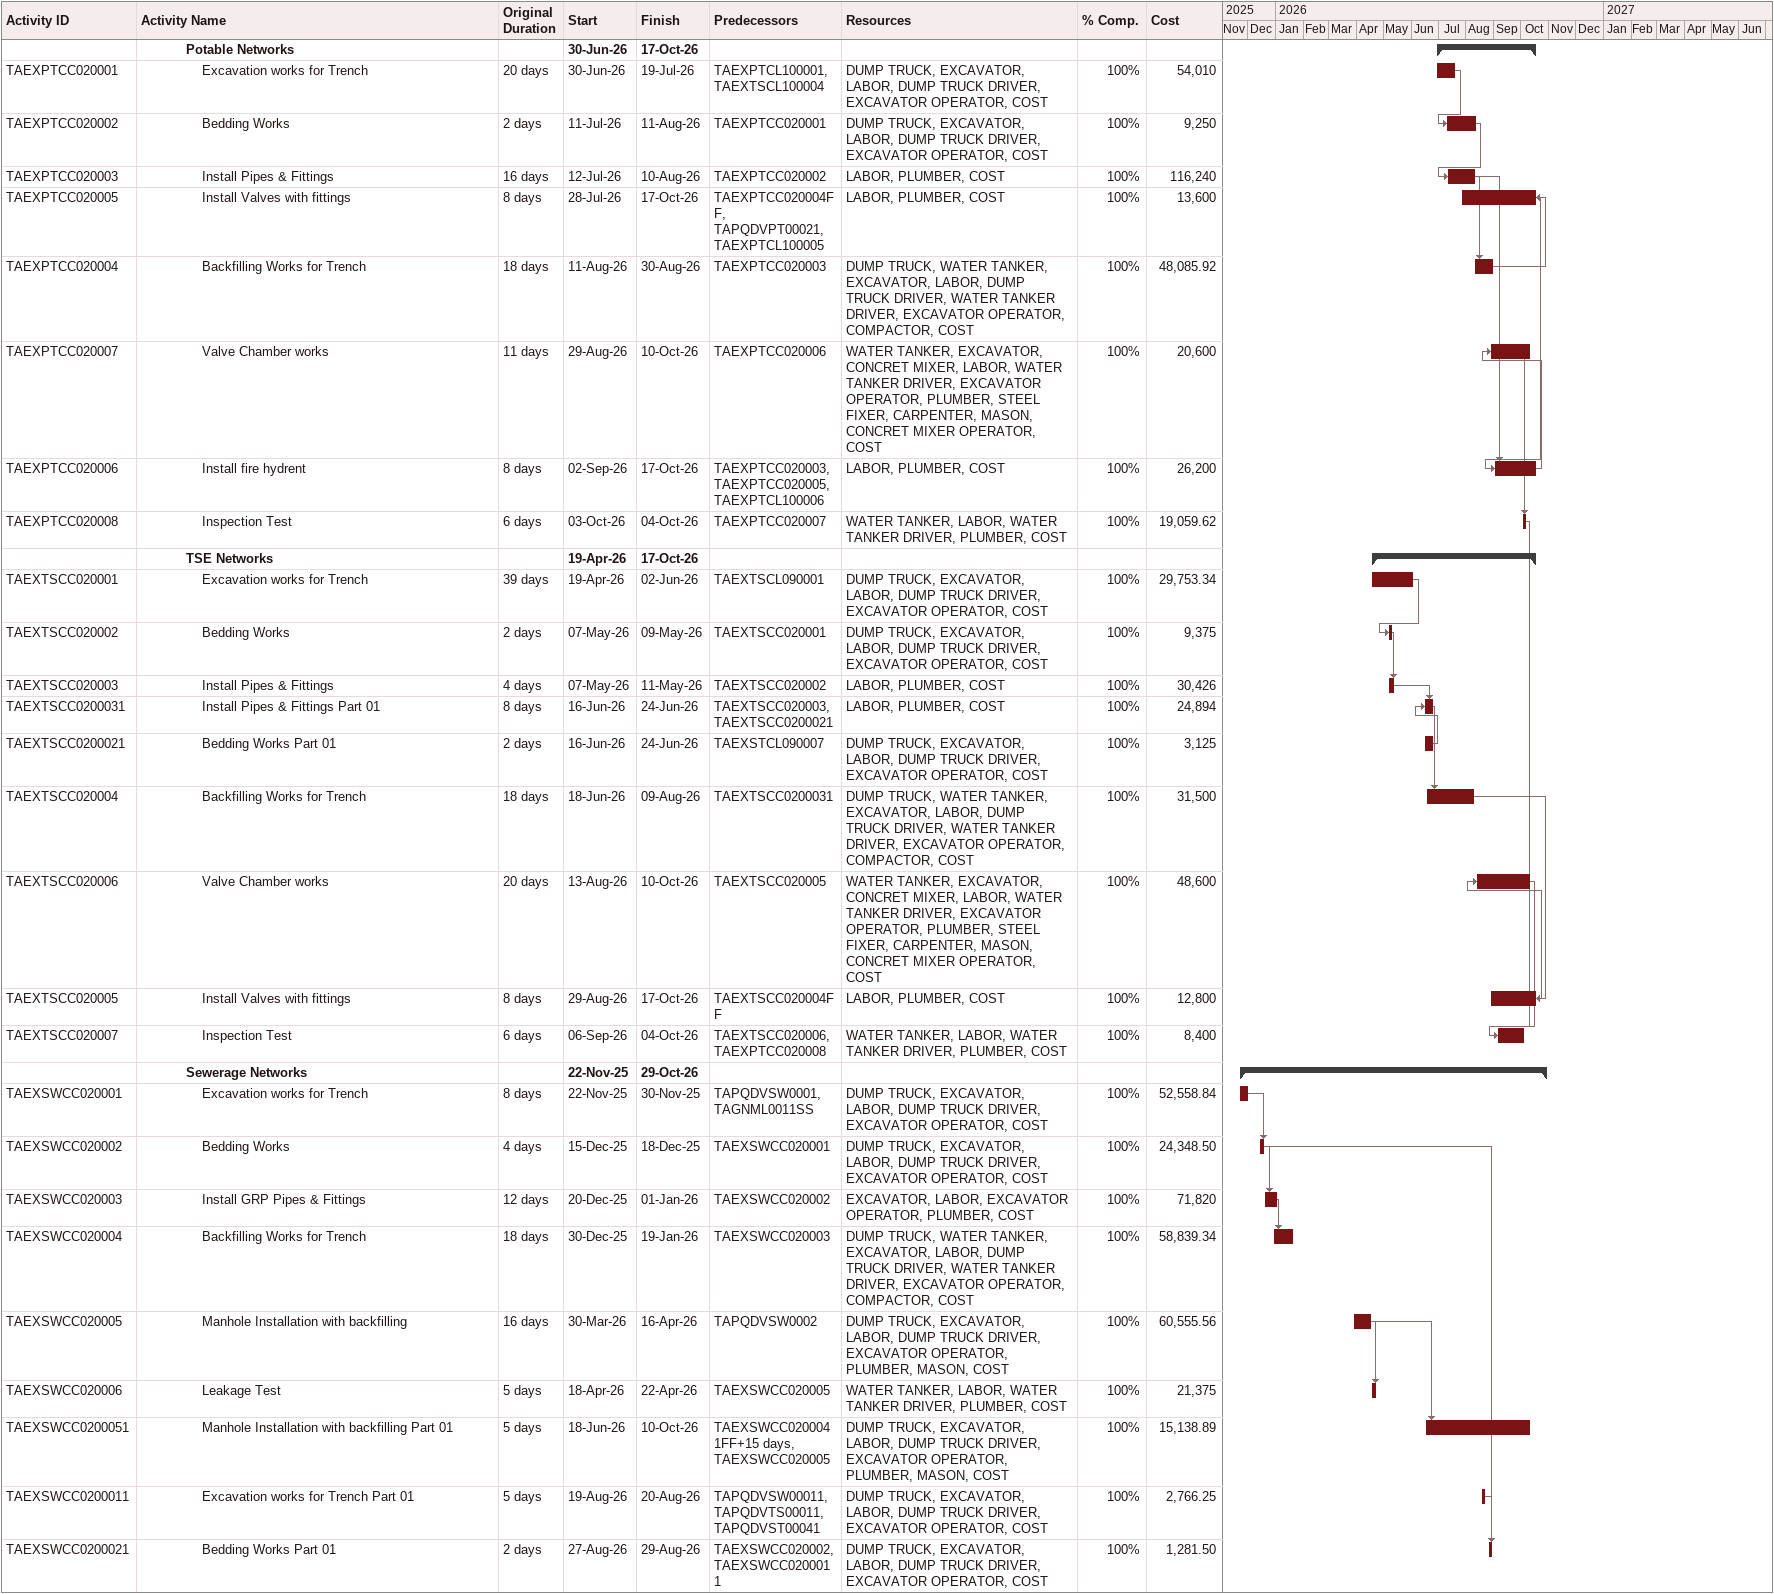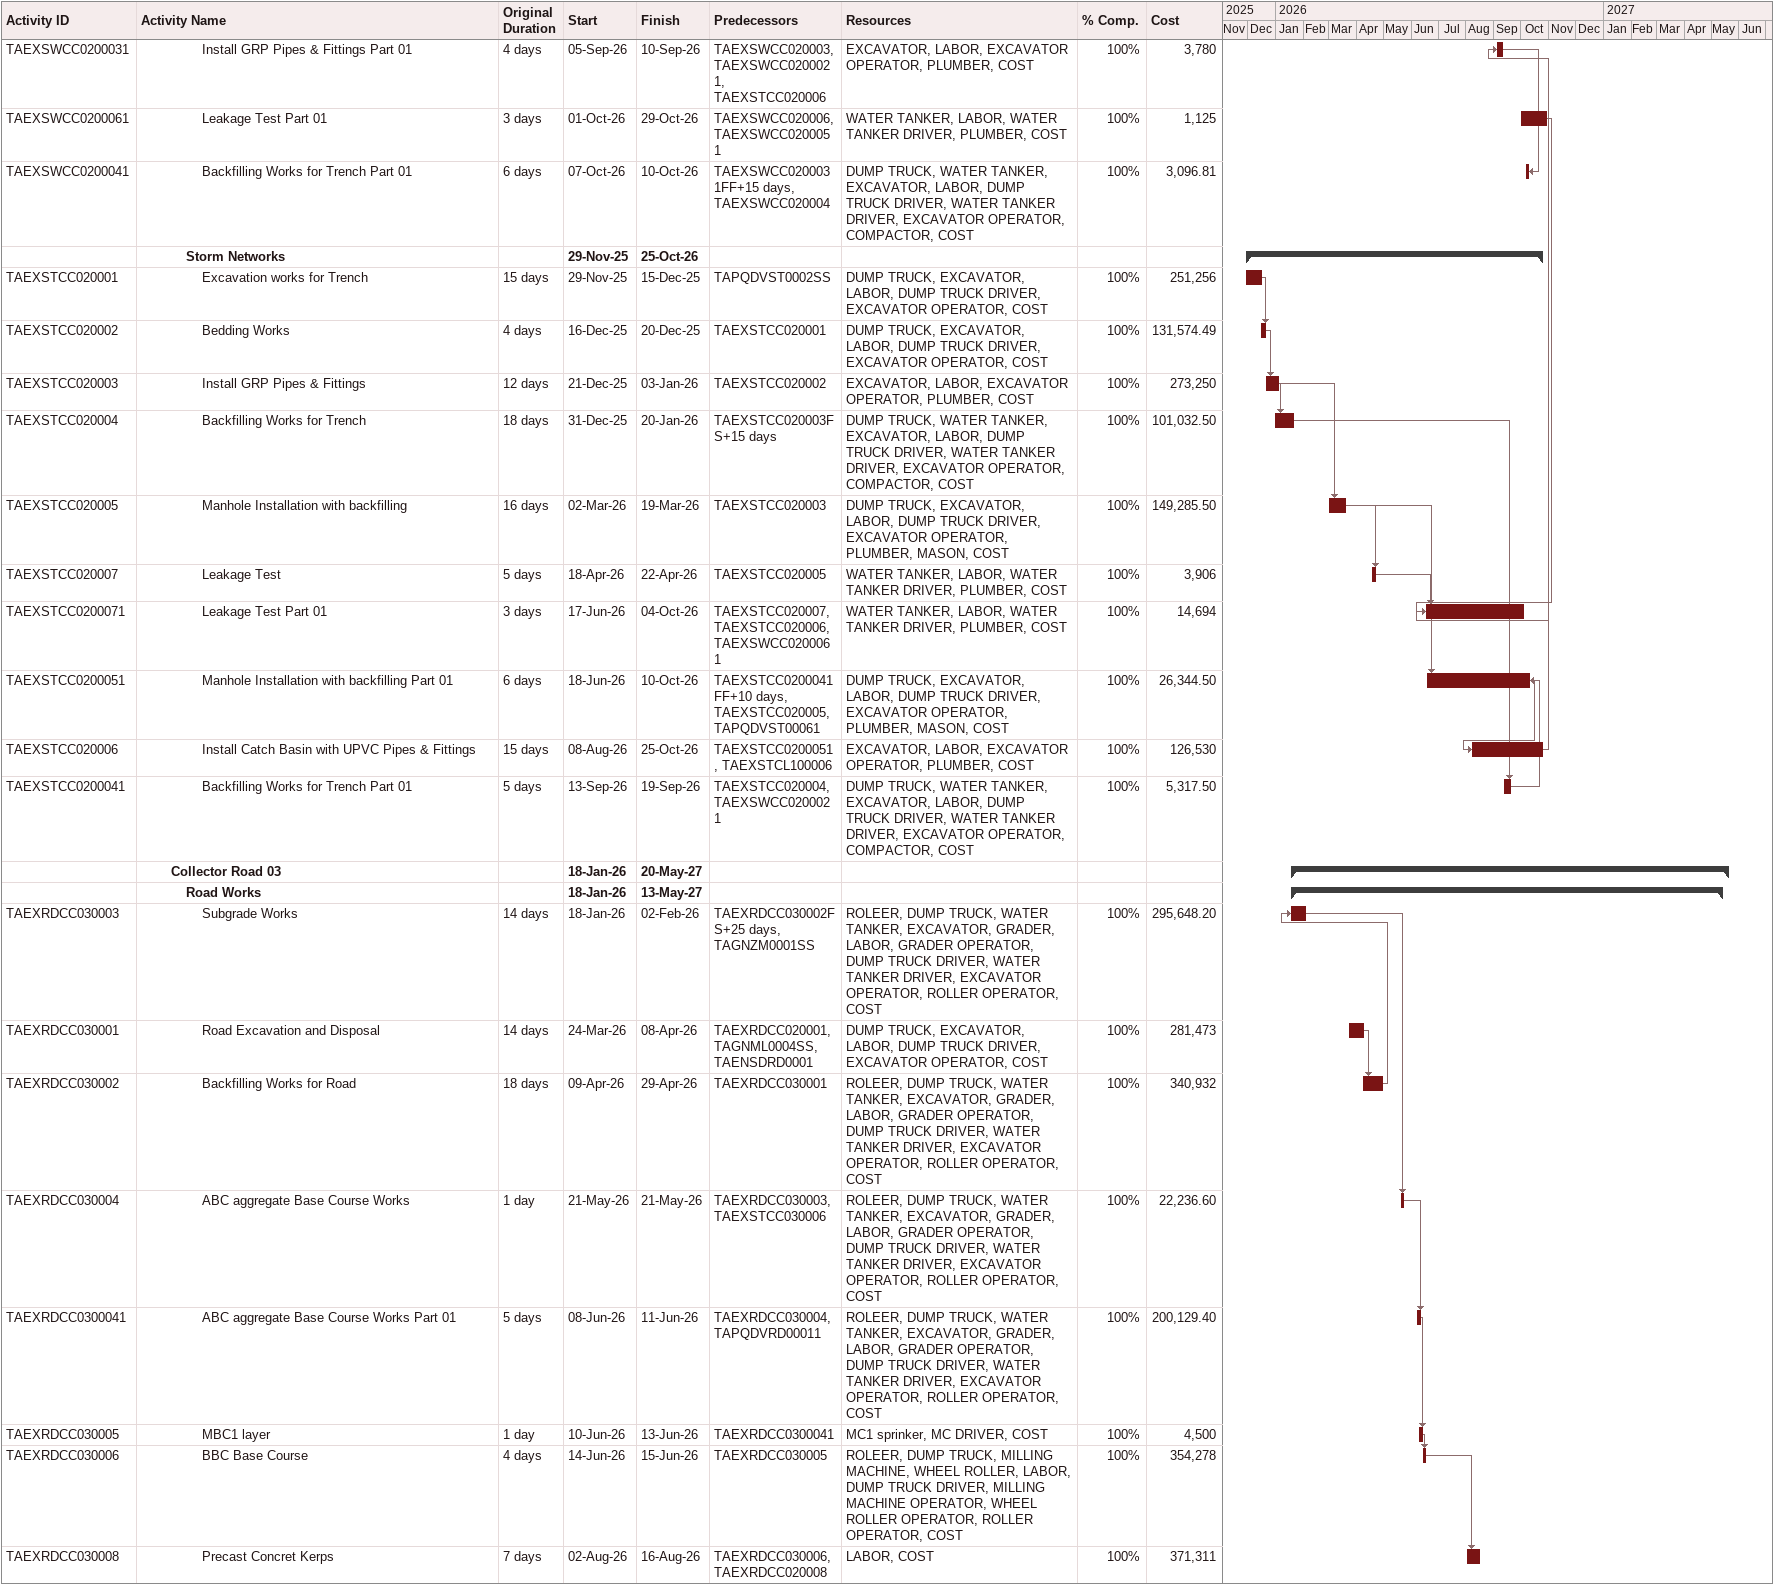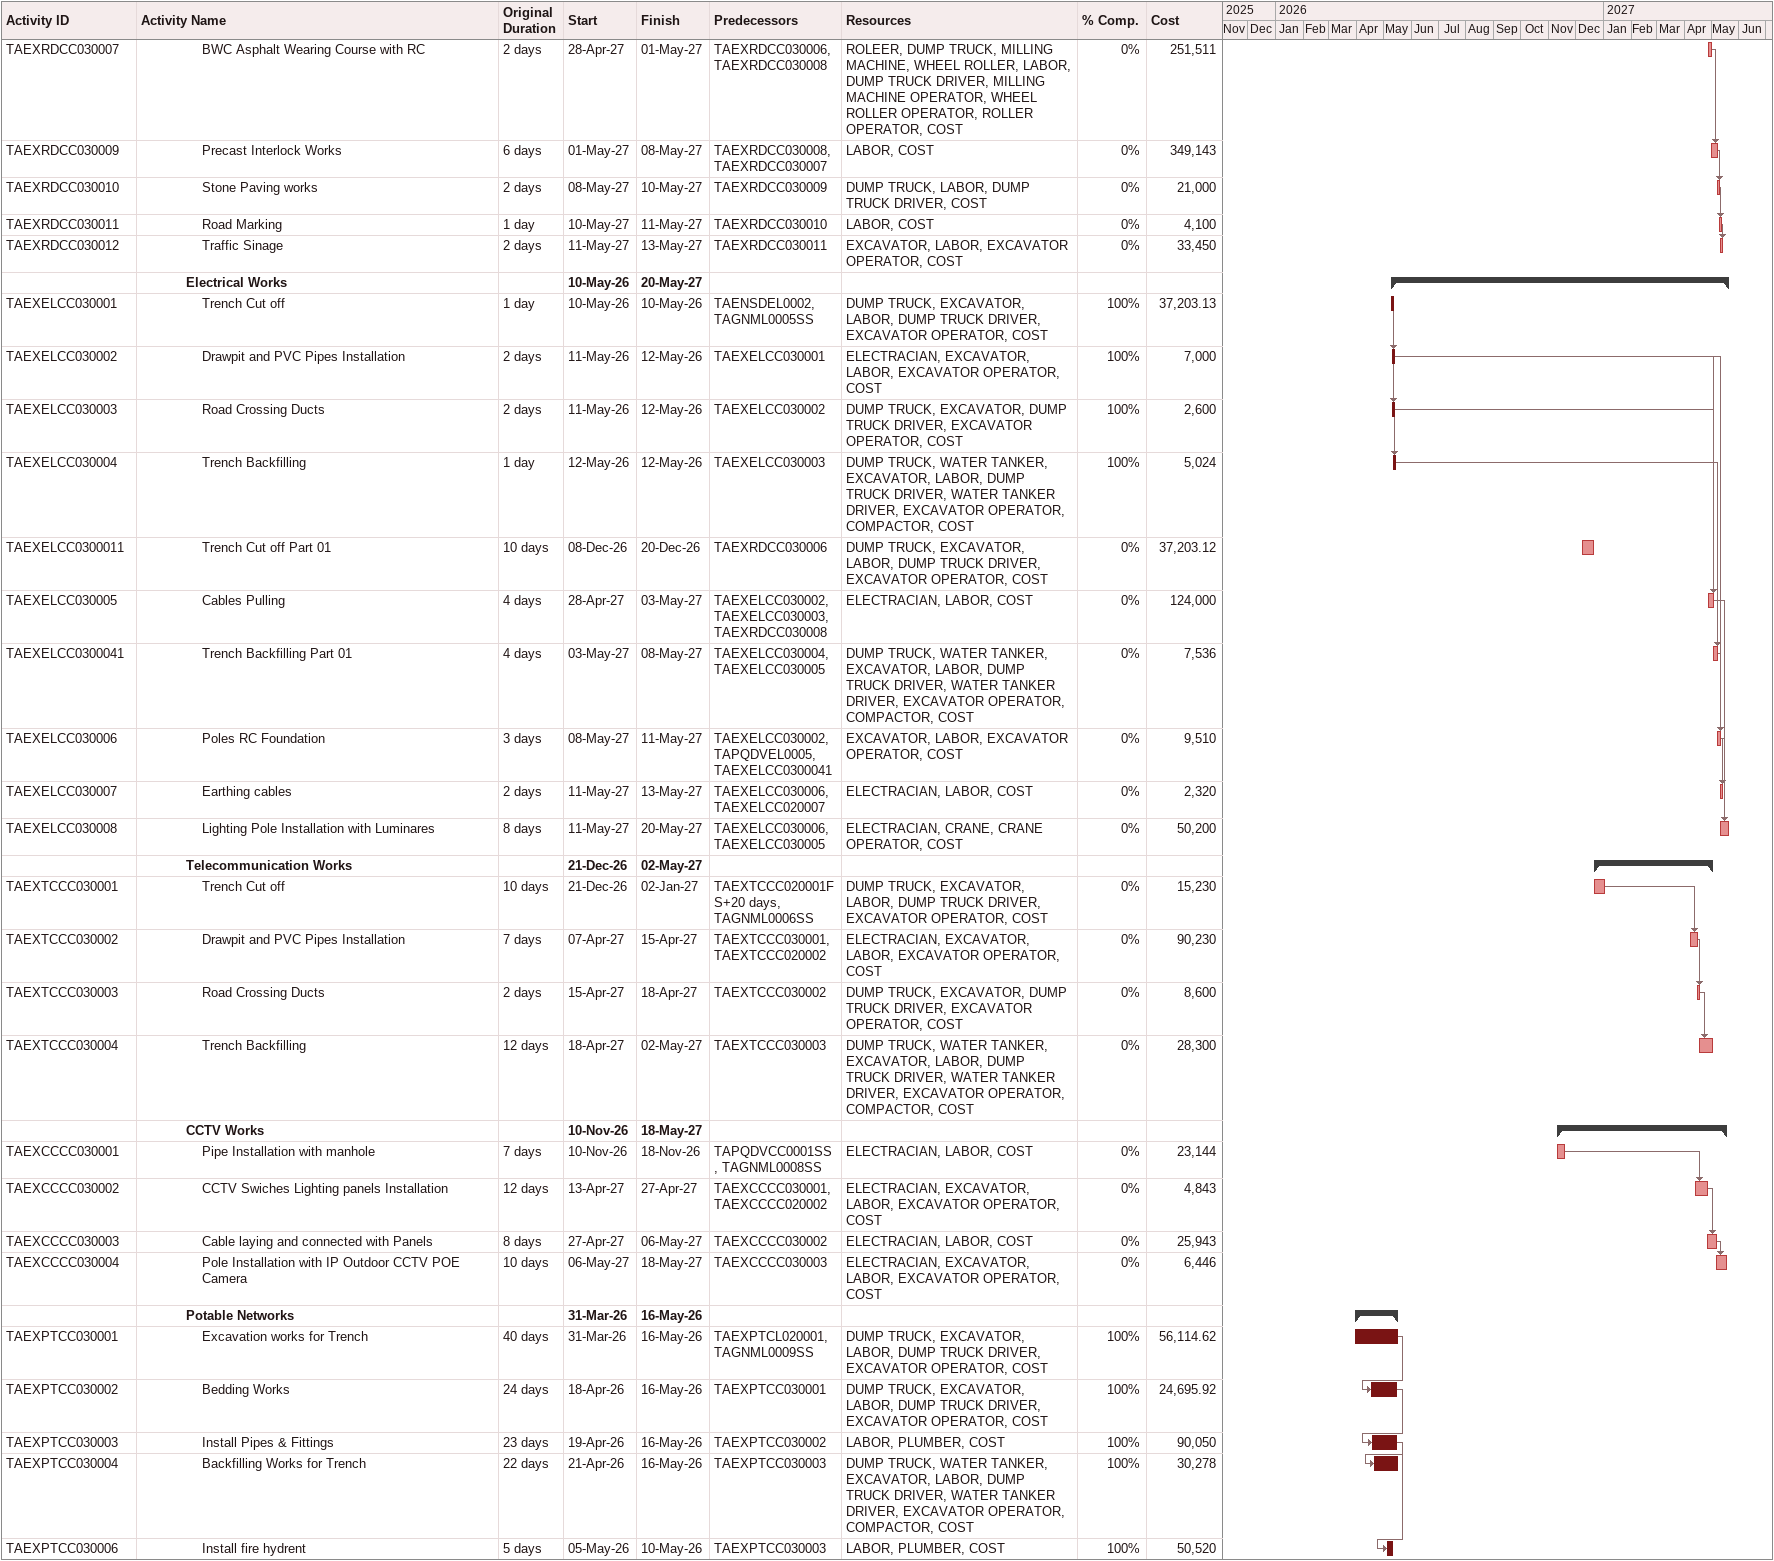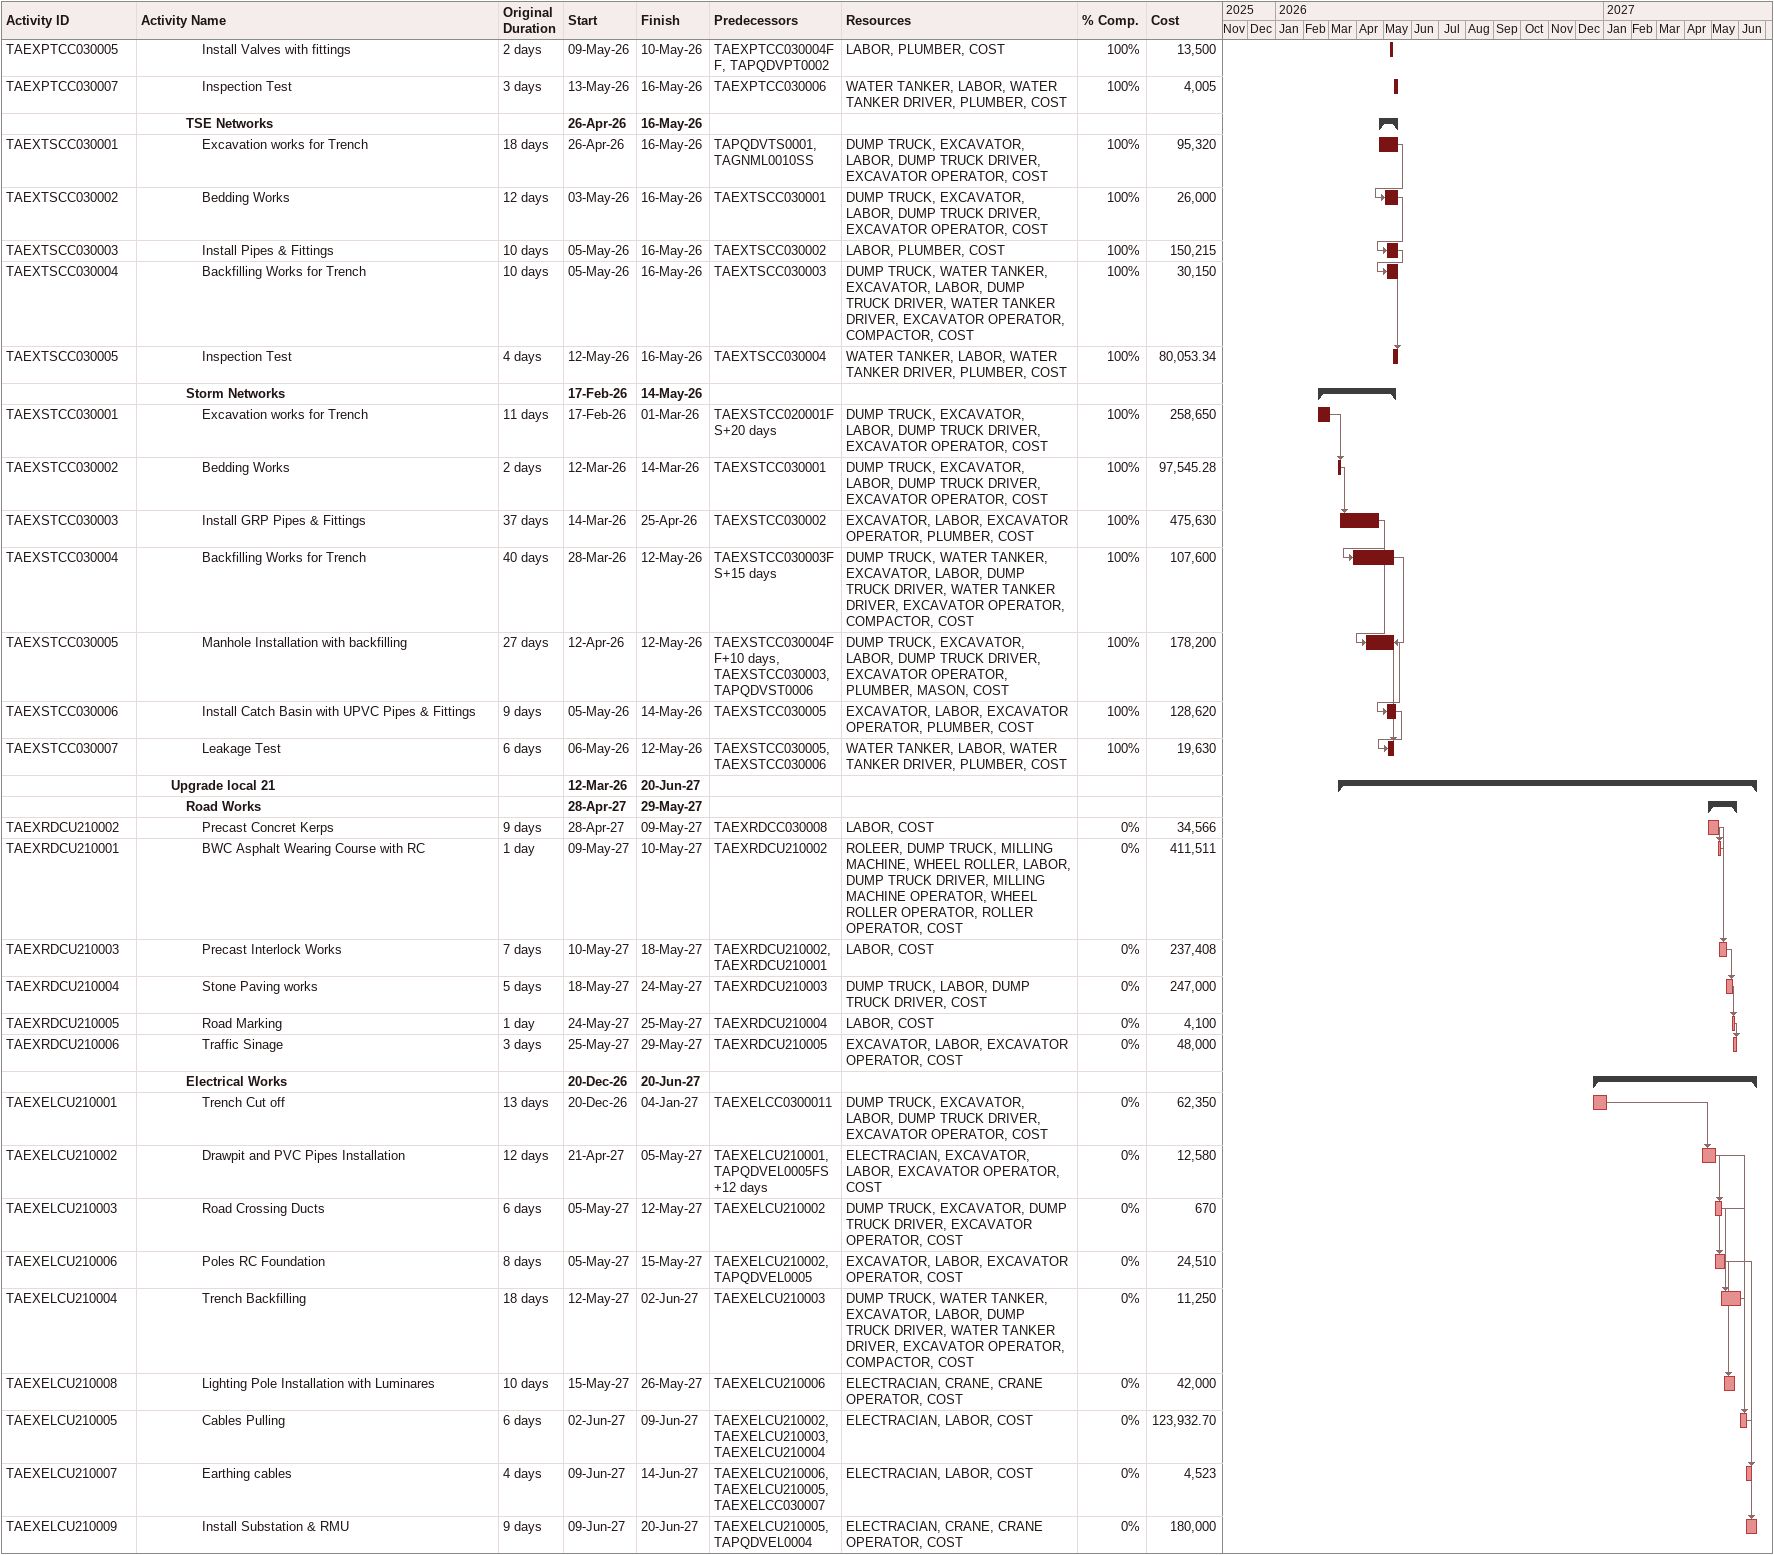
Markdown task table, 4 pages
| ID | Level | Task | Original duration | Start | Finish | Predecessors | Resources | % complete | Cost |
|---|---|---|---|---|---|---|---|---|---|
|  | 4 | **Potable Networks** |  | 2026-06-30 | 2026-10-17 |  |  |  |  |
| TAEXPTCC020001 | 5 | Excavation works for Trench | 20d | 2026-06-30 | 2026-07-19 | TAEXPTCL100001, TAEXTSCL100004 | DUMP TRUCK, EXCAVATOR, LABOR, DUMP TRUCK DRIVER, EXCAVATOR OPERATOR, COST | 100 | 54010 |
| TAEXPTCC020002 | 5 | Bedding Works | 2d | 2026-07-11 | 2026-08-11 | TAEXPTCC020001 | DUMP TRUCK, EXCAVATOR, LABOR, DUMP TRUCK DRIVER, EXCAVATOR OPERATOR, COST | 100 | 9250 |
| TAEXPTCC020003 | 5 | Install Pipes & Fittings | 16d | 2026-07-12 | 2026-08-10 | TAEXPTCC020002 | LABOR, PLUMBER, COST | 100 | 116240 |
| TAEXPTCC020005 | 5 | Install Valves with fittings | 8d | 2026-07-28 | 2026-10-17 | TAEXPTCC020004FF, TAPQDVPT00021, TAEXPTCL100005 | LABOR, PLUMBER, COST | 100 | 13600 |
| TAEXPTCC020004 | 5 | Backfilling Works for Trench | 18d | 2026-08-11 | 2026-08-30 | TAEXPTCC020003 | DUMP TRUCK, WATER TANKER, EXCAVATOR, LABOR, DUMP TRUCK DRIVER, WATER TANKER DRIVER, EXCAVATOR OPERATOR, COMPACTOR, COST | 100 | 48085.92 |
| TAEXPTCC020007 | 5 | Valve Chamber works | 11d | 2026-08-29 | 2026-10-10 | TAEXPTCC020006 | WATER TANKER, EXCAVATOR, CONCRET MIXER, LABOR, WATER TANKER DRIVER, EXCAVATOR OPERATOR, PLUMBER, STEEL FIXER, CARPENTER, MASON, CONCRET MIXER OPERATOR, COST | 100 | 20600 |
| TAEXPTCC020006 | 5 | Install fire hydrent | 8d | 2026-09-02 | 2026-10-17 | TAEXPTCC020003, TAEXPTCC020005, TAEXPTCL100006 | LABOR, PLUMBER, COST | 100 | 26200 |
| TAEXPTCC020008 | 5 | Inspection Test | 6d | 2026-10-03 | 2026-10-04 | TAEXPTCC020007 | WATER TANKER, LABOR, WATER TANKER DRIVER, PLUMBER, COST | 100 | 19059.62 |
|  | 4 | **TSE Networks** |  | 2026-04-19 | 2026-10-17 |  |  |  |  |
| TAEXTSCC020001 | 5 | Excavation works for Trench | 39d | 2026-04-19 | 2026-06-02 | TAEXTSCL090001 | DUMP TRUCK, EXCAVATOR, LABOR, DUMP TRUCK DRIVER, EXCAVATOR OPERATOR, COST | 100 | 29753.34 |
| TAEXTSCC020002 | 5 | Bedding Works | 2d | 2026-05-07 | 2026-05-09 | TAEXTSCC020001 | DUMP TRUCK, EXCAVATOR, LABOR, DUMP TRUCK DRIVER, EXCAVATOR OPERATOR, COST | 100 | 9375 |
| TAEXTSCC020003 | 5 | Install Pipes & Fittings | 4d | 2026-05-07 | 2026-05-11 | TAEXTSCC020002 | LABOR, PLUMBER, COST | 100 | 30426 |
| TAEXTSCC0200031 | 5 | Install Pipes & Fittings Part 01 | 8d | 2026-06-16 | 2026-06-24 | TAEXTSCC020003, TAEXTSCC0200021 | LABOR, PLUMBER, COST | 100 | 24894 |
| TAEXTSCC0200021 | 5 | Bedding Works Part 01 | 2d | 2026-06-16 | 2026-06-24 | TAEXSTCL090007 | DUMP TRUCK, EXCAVATOR, LABOR, DUMP TRUCK DRIVER, EXCAVATOR OPERATOR, COST | 100 | 3125 |
| TAEXTSCC020004 | 5 | Backfilling Works for Trench | 18d | 2026-06-18 | 2026-08-09 | TAEXTSCC0200031 | DUMP TRUCK, WATER TANKER, EXCAVATOR, LABOR, DUMP TRUCK DRIVER, WATER TANKER DRIVER, EXCAVATOR OPERATOR, COMPACTOR, COST | 100 | 31500 |
| TAEXTSCC020006 | 5 | Valve Chamber works | 20d | 2026-08-13 | 2026-10-10 | TAEXTSCC020005 | WATER TANKER, EXCAVATOR, CONCRET MIXER, LABOR, WATER TANKER DRIVER, EXCAVATOR OPERATOR, PLUMBER, STEEL FIXER, CARPENTER, MASON, CONCRET MIXER OPERATOR, COST | 100 | 48600 |
| TAEXTSCC020005 | 5 | Install Valves with fittings | 8d | 2026-08-29 | 2026-10-17 | TAEXTSCC020004FF | LABOR, PLUMBER, COST | 100 | 12800 |
| TAEXTSCC020007 | 5 | Inspection Test | 6d | 2026-09-06 | 2026-10-04 | TAEXTSCC020006, TAEXPTCC020008 | WATER TANKER, LABOR, WATER TANKER DRIVER, PLUMBER, COST | 100 | 8400 |
|  | 4 | **Sewerage Networks** |  | 2025-11-22 | 2026-10-29 |  |  |  |  |
| TAEXSWCC020001 | 5 | Excavation works for Trench | 8d | 2025-11-22 | 2025-11-30 | TAPQDVSW0001, TAGNML0011SS | DUMP TRUCK, EXCAVATOR, LABOR, DUMP TRUCK DRIVER, EXCAVATOR OPERATOR, COST | 100 | 52558.84 |
| TAEXSWCC020002 | 5 | Bedding Works | 4d | 2025-12-15 | 2025-12-18 | TAEXSWCC020001 | DUMP TRUCK, EXCAVATOR, LABOR, DUMP TRUCK DRIVER, EXCAVATOR OPERATOR, COST | 100 | 24348.50 |
| TAEXSWCC020003 | 5 | Install GRP Pipes & Fittings | 12d | 2025-12-20 | 2026-01-01 | TAEXSWCC020002 | EXCAVATOR, LABOR, EXCAVATOR OPERATOR, PLUMBER, COST | 100 | 71820 |
| TAEXSWCC020004 | 5 | Backfilling Works for Trench | 18d | 2025-12-30 | 2026-01-19 | TAEXSWCC020003 | DUMP TRUCK, WATER TANKER, EXCAVATOR, LABOR, DUMP TRUCK DRIVER, WATER TANKER DRIVER, EXCAVATOR OPERATOR, COMPACTOR, COST | 100 | 58839.34 |
| TAEXSWCC020005 | 5 | Manhole Installation with backfilling | 16d | 2026-03-30 | 2026-04-16 | TAPQDVSW0002 | DUMP TRUCK, EXCAVATOR, LABOR, DUMP TRUCK DRIVER, EXCAVATOR OPERATOR, PLUMBER, MASON, COST | 100 | 60555.56 |
| TAEXSWCC020006 | 5 | Leakage Test | 5d | 2026-04-18 | 2026-04-22 | TAEXSWCC020005 | WATER TANKER, LABOR, WATER TANKER DRIVER, PLUMBER, COST | 100 | 21375 |
| TAEXSWCC0200051 | 5 | Manhole Installation with backfilling Part 01 | 5d | 2026-06-18 | 2026-10-10 | TAEXSWCC0200041FF+15d, TAEXSWCC020005 | DUMP TRUCK, EXCAVATOR, LABOR, DUMP TRUCK DRIVER, EXCAVATOR OPERATOR, PLUMBER, MASON, COST | 100 | 15138.89 |
| TAEXSWCC0200011 | 5 | Excavation works for Trench Part 01 | 5d | 2026-08-19 | 2026-08-20 | TAPQDVSW00011, TAPQDVTS00011, TAPQDVST00041 | DUMP TRUCK, EXCAVATOR, LABOR, DUMP TRUCK DRIVER, EXCAVATOR OPERATOR, COST | 100 | 2766.25 |
| TAEXSWCC0200021 | 5 | Bedding Works Part 01 | 2d | 2026-08-27 | 2026-08-29 | TAEXSWCC020002, TAEXSWCC0200011 | DUMP TRUCK, EXCAVATOR, LABOR, DUMP TRUCK DRIVER, EXCAVATOR OPERATOR, COST | 100 | 1281.50 |
| TAEXSWCC0200031 | 5 | Install GRP Pipes & Fittings Part 01 | 4d | 2026-09-05 | 2026-09-10 | TAEXSWCC020003, TAEXSWCC0200021, TAEXSTCC020006 | EXCAVATOR, LABOR, EXCAVATOR OPERATOR, PLUMBER, COST | 100 | 3780 |
| TAEXSWCC0200061 | 5 | Leakage Test Part 01 | 3d | 2026-10-01 | 2026-10-29 | TAEXSWCC020006, TAEXSWCC0200051 | WATER TANKER, LABOR, WATER TANKER DRIVER, PLUMBER, COST | 100 | 1125 |
| TAEXSWCC0200041 | 5 | Backfilling Works for Trench Part 01 | 6d | 2026-10-07 | 2026-10-10 | TAEXSWCC0200031FF+15d, TAEXSWCC020004 | DUMP TRUCK, WATER TANKER, EXCAVATOR, LABOR, DUMP TRUCK DRIVER, WATER TANKER DRIVER, EXCAVATOR OPERATOR, COMPACTOR, COST | 100 | 3096.81 |
|  | 4 | **Storm Networks** |  | 2025-11-29 | 2026-10-25 |  |  |  |  |
| TAEXSTCC020001 | 5 | Excavation works for Trench | 15d | 2025-11-29 | 2025-12-15 | TAPQDVST0002SS | DUMP TRUCK, EXCAVATOR, LABOR, DUMP TRUCK DRIVER, EXCAVATOR OPERATOR, COST | 100 | 251256 |
| TAEXSTCC020002 | 5 | Bedding Works | 4d | 2025-12-16 | 2025-12-20 | TAEXSTCC020001 | DUMP TRUCK, EXCAVATOR, LABOR, DUMP TRUCK DRIVER, EXCAVATOR OPERATOR, COST | 100 | 131574.49 |
| TAEXSTCC020003 | 5 | Install GRP Pipes & Fittings | 12d | 2025-12-21 | 2026-01-03 | TAEXSTCC020002 | EXCAVATOR, LABOR, EXCAVATOR OPERATOR, PLUMBER, COST | 100 | 273250 |
| TAEXSTCC020004 | 5 | Backfilling Works for Trench | 18d | 2025-12-31 | 2026-01-20 | TAEXSTCC020003FS+15d | DUMP TRUCK, WATER TANKER, EXCAVATOR, LABOR, DUMP TRUCK DRIVER, WATER TANKER DRIVER, EXCAVATOR OPERATOR, COMPACTOR, COST | 100 | 101032.50 |
| TAEXSTCC020005 | 5 | Manhole Installation with backfilling | 16d | 2026-03-02 | 2026-03-19 | TAEXSTCC020003 | DUMP TRUCK, EXCAVATOR, LABOR, DUMP TRUCK DRIVER, EXCAVATOR OPERATOR, PLUMBER, MASON, COST | 100 | 149285.50 |
| TAEXSTCC020007 | 5 | Leakage Test | 5d | 2026-04-18 | 2026-04-22 | TAEXSTCC020005 | WATER TANKER, LABOR, WATER TANKER DRIVER, PLUMBER, COST | 100 | 3906 |
| TAEXSTCC0200071 | 5 | Leakage Test Part 01 | 3d | 2026-06-17 | 2026-10-04 | TAEXSTCC020007, TAEXSTCC020006, TAEXSWCC0200061 | WATER TANKER, LABOR, WATER TANKER DRIVER, PLUMBER, COST | 100 | 14694 |
| TAEXSTCC0200051 | 5 | Manhole Installation with backfilling Part 01 | 6d | 2026-06-18 | 2026-10-10 | TAEXSTCC0200041FF+10d, TAEXSTCC020005, TAPQDVST00061 | DUMP TRUCK, EXCAVATOR, LABOR, DUMP TRUCK DRIVER, EXCAVATOR OPERATOR, PLUMBER, MASON, COST | 100 | 26344.50 |
| TAEXSTCC020006 | 5 | Install Catch Basin with UPVC Pipes & Fittings | 15d | 2026-08-08 | 2026-10-25 | TAEXSTCC0200051, TAEXSTCL100006 | EXCAVATOR, LABOR, EXCAVATOR OPERATOR, PLUMBER, COST | 100 | 126530 |
| TAEXSTCC0200041 | 5 | Backfilling Works for Trench Part 01 | 5d | 2026-09-13 | 2026-09-19 | TAEXSTCC020004, TAEXSWCC0200021 | DUMP TRUCK, WATER TANKER, EXCAVATOR, LABOR, DUMP TRUCK DRIVER, WATER TANKER DRIVER, EXCAVATOR OPERATOR, COMPACTOR, COST | 100 | 5317.50 |
|  | 3 | **Collector Road 03** |  | 2026-01-18 | 2027-05-20 |  |  |  |  |
|  | 4 | **Road Works** |  | 2026-01-18 | 2027-05-13 |  |  |  |  |
| TAEXRDCC030003 | 5 | Subgrade Works | 14d | 2026-01-18 | 2026-02-02 | TAEXRDCC030002FS+25d, TAGNZM0001SS | ROLEER, DUMP TRUCK, WATER TANKER, EXCAVATOR, GRADER, LABOR, GRADER OPERATOR, DUMP TRUCK DRIVER, WATER TANKER DRIVER, EXCAVATOR OPERATOR, ROLLER OPERATOR, COST | 100 | 295648.20 |
| TAEXRDCC030001 | 5 | Road Excavation and Disposal | 14d | 2026-03-24 | 2026-04-08 | TAEXRDCC020001, TAGNML0004SS, TAENSDRD0001 | DUMP TRUCK, EXCAVATOR, LABOR, DUMP TRUCK DRIVER, EXCAVATOR OPERATOR, COST | 100 | 281473 |
| TAEXRDCC030002 | 5 | Backfilling Works for Road | 18d | 2026-04-09 | 2026-04-29 | TAEXRDCC030001 | ROLEER, DUMP TRUCK, WATER TANKER, EXCAVATOR, GRADER, LABOR, GRADER OPERATOR, DUMP TRUCK DRIVER, WATER TANKER DRIVER, EXCAVATOR OPERATOR, ROLLER OPERATOR, COST | 100 | 340932 |
| TAEXRDCC030004 | 5 | ABC aggregate Base Course Works | 1d | 2026-05-21 | 2026-05-21 | TAEXRDCC030003, TAEXSTCC030006 | ROLEER, DUMP TRUCK, WATER TANKER, EXCAVATOR, GRADER, LABOR, GRADER OPERATOR, DUMP TRUCK DRIVER, WATER TANKER DRIVER, EXCAVATOR OPERATOR, ROLLER OPERATOR, COST | 100 | 22236.60 |
| TAEXRDCC0300041 | 5 | ABC aggregate Base Course Works Part 01 | 5d | 2026-06-08 | 2026-06-11 | TAEXRDCC030004, TAPQDVRD00011 | ROLEER, DUMP TRUCK, WATER TANKER, EXCAVATOR, GRADER, LABOR, GRADER OPERATOR, DUMP TRUCK DRIVER, WATER TANKER DRIVER, EXCAVATOR OPERATOR, ROLLER OPERATOR, COST | 100 | 200129.40 |
| TAEXRDCC030005 | 5 | MBC1 layer | 1d | 2026-06-10 | 2026-06-13 | TAEXRDCC0300041 | MC1 sprinker, MC DRIVER, COST | 100 | 4500 |
| TAEXRDCC030006 | 5 | BBC Base Course | 4d | 2026-06-14 | 2026-06-15 | TAEXRDCC030005 | ROLEER, DUMP TRUCK, MILLING MACHINE, WHEEL ROLLER, LABOR, DUMP TRUCK DRIVER, MILLING MACHINE OPERATOR, WHEEL ROLLER OPERATOR, ROLLER OPERATOR, COST | 100 | 354278 |
| TAEXRDCC030008 | 5 | Precast Concret Kerps | 7d | 2026-08-02 | 2026-08-16 | TAEXRDCC030006, TAEXRDCC020008 | LABOR, COST | 100 | 371311 |
| TAEXRDCC030007 | 5 | BWC Asphalt Wearing Course with RC | 2d | 2027-04-28 | 2027-05-01 | TAEXRDCC030006, TAEXRDCC030008 | ROLEER, DUMP TRUCK, MILLING MACHINE, WHEEL ROLLER, LABOR, DUMP TRUCK DRIVER, MILLING MACHINE OPERATOR, WHEEL ROLLER OPERATOR, ROLLER OPERATOR, COST | 0 | 251511 |
| TAEXRDCC030009 | 5 | Precast Interlock Works | 6d | 2027-05-01 | 2027-05-08 | TAEXRDCC030008, TAEXRDCC030007 | LABOR, COST | 0 | 349143 |
| TAEXRDCC030010 | 5 | Stone Paving works | 2d | 2027-05-08 | 2027-05-10 | TAEXRDCC030009 | DUMP TRUCK, LABOR, DUMP TRUCK DRIVER, COST | 0 | 21000 |
| TAEXRDCC030011 | 5 | Road Marking | 1d | 2027-05-10 | 2027-05-11 | TAEXRDCC030010 | LABOR, COST | 0 | 4100 |
| TAEXRDCC030012 | 5 | Traffic Sinage | 2d | 2027-05-11 | 2027-05-13 | TAEXRDCC030011 | EXCAVATOR, LABOR, EXCAVATOR OPERATOR, COST | 0 | 33450 |
|  | 4 | **Electrical Works** |  | 2026-05-10 | 2027-05-20 |  |  |  |  |
| TAEXELCC030001 | 5 | Trench Cut off | 1d | 2026-05-10 | 2026-05-10 | TAENSDEL0002, TAGNML0005SS | DUMP TRUCK, EXCAVATOR, LABOR, DUMP TRUCK DRIVER, EXCAVATOR OPERATOR, COST | 100 | 37203.13 |
| TAEXELCC030002 | 5 | Drawpit and PVC Pipes Installation | 2d | 2026-05-11 | 2026-05-12 | TAEXELCC030001 | ELECTRACIAN, EXCAVATOR, LABOR, EXCAVATOR OPERATOR, COST | 100 | 7000 |
| TAEXELCC030003 | 5 | Road Crossing Ducts | 2d | 2026-05-11 | 2026-05-12 | TAEXELCC030002 | DUMP TRUCK, EXCAVATOR, DUMP TRUCK DRIVER, EXCAVATOR OPERATOR, COST | 100 | 2600 |
| TAEXELCC030004 | 5 | Trench Backfilling | 1d | 2026-05-12 | 2026-05-12 | TAEXELCC030003 | DUMP TRUCK, WATER TANKER, EXCAVATOR, LABOR, DUMP TRUCK DRIVER, WATER TANKER DRIVER, EXCAVATOR OPERATOR, COMPACTOR, COST | 100 | 5024 |
| TAEXELCC0300011 | 5 | Trench Cut off Part 01 | 10d | 2026-12-08 | 2026-12-20 | TAEXRDCC030006 | DUMP TRUCK, EXCAVATOR, LABOR, DUMP TRUCK DRIVER, EXCAVATOR OPERATOR, COST | 0 | 37203.12 |
| TAEXELCC030005 | 5 | Cables Pulling | 4d | 2027-04-28 | 2027-05-03 | TAEXELCC030002, TAEXELCC030003, TAEXRDCC030008 | ELECTRACIAN, LABOR, COST | 0 | 124000 |
| TAEXELCC0300041 | 5 | Trench Backfilling Part 01 | 4d | 2027-05-03 | 2027-05-08 | TAEXELCC030004, TAEXELCC030005 | DUMP TRUCK, WATER TANKER, EXCAVATOR, LABOR, DUMP TRUCK DRIVER, WATER TANKER DRIVER, EXCAVATOR OPERATOR, COMPACTOR, COST | 0 | 7536 |
| TAEXELCC030006 | 5 | Poles RC Foundation | 3d | 2027-05-08 | 2027-05-11 | TAEXELCC030002, TAPQDVEL0005, TAEXELCC0300041 | EXCAVATOR, LABOR, EXCAVATOR OPERATOR, COST | 0 | 9510 |
| TAEXELCC030007 | 5 | Earthing cables | 2d | 2027-05-11 | 2027-05-13 | TAEXELCC030006, TAEXELCC020007 | ELECTRACIAN, LABOR, COST | 0 | 2320 |
| TAEXELCC030008 | 5 | Lighting Pole Installation with Luminares | 8d | 2027-05-11 | 2027-05-20 | TAEXELCC030006, TAEXELCC030005 | ELECTRACIAN, CRANE, CRANE OPERATOR, COST | 0 | 50200 |
|  | 4 | **Telecommunication Works** |  | 2026-12-21 | 2027-05-02 |  |  |  |  |
| TAEXTCCC030001 | 5 | Trench Cut off | 10d | 2026-12-21 | 2027-01-02 | TAEXTCCC020001FS+20d, TAGNML0006SS | DUMP TRUCK, EXCAVATOR, LABOR, DUMP TRUCK DRIVER, EXCAVATOR OPERATOR, COST | 0 | 15230 |
| TAEXTCCC030002 | 5 | Drawpit and PVC Pipes Installation | 7d | 2027-04-07 | 2027-04-15 | TAEXTCCC030001, TAEXTCCC020002 | ELECTRACIAN, EXCAVATOR, LABOR, EXCAVATOR OPERATOR, COST | 0 | 90230 |
| TAEXTCCC030003 | 5 | Road Crossing Ducts | 2d | 2027-04-15 | 2027-04-18 | TAEXTCCC030002 | DUMP TRUCK, EXCAVATOR, DUMP TRUCK DRIVER, EXCAVATOR OPERATOR, COST | 0 | 8600 |
| TAEXTCCC030004 | 5 | Trench Backfilling | 12d | 2027-04-18 | 2027-05-02 | TAEXTCCC030003 | DUMP TRUCK, WATER TANKER, EXCAVATOR, LABOR, DUMP TRUCK DRIVER, WATER TANKER DRIVER, EXCAVATOR OPERATOR, COMPACTOR, COST | 0 | 28300 |
|  | 4 | **CCTV Works** |  | 2026-11-10 | 2027-05-18 |  |  |  |  |
| TAEXCCCC030001 | 5 | Pipe Installation with manhole | 7d | 2026-11-10 | 2026-11-18 | TAPQDVCC0001SS, TAGNML0008SS | ELECTRACIAN, LABOR, COST | 0 | 23144 |
| TAEXCCCC030002 | 5 | CCTV Swiches Lighting panels Installation | 12d | 2027-04-13 | 2027-04-27 | TAEXCCCC030001, TAEXCCCC020002 | ELECTRACIAN, EXCAVATOR, LABOR, EXCAVATOR OPERATOR, COST | 0 | 4843 |
| TAEXCCCC030003 | 5 | Cable laying and connected with Panels | 8d | 2027-04-27 | 2027-05-06 | TAEXCCCC030002 | ELECTRACIAN, LABOR, COST | 0 | 25943 |
| TAEXCCCC030004 | 5 | Pole Installation with IP Outdoor CCTV POE Camera | 10d | 2027-05-06 | 2027-05-18 | TAEXCCCC030003 | ELECTRACIAN, EXCAVATOR, LABOR, EXCAVATOR OPERATOR, COST | 0 | 6446 |
|  | 4 | **Potable Networks** |  | 2026-03-31 | 2026-05-16 |  |  |  |  |
| TAEXPTCC030001 | 5 | Excavation works for Trench | 40d | 2026-03-31 | 2026-05-16 | TAEXPTCL020001, TAGNML0009SS | DUMP TRUCK, EXCAVATOR, LABOR, DUMP TRUCK DRIVER, EXCAVATOR OPERATOR, COST | 100 | 56114.62 |
| TAEXPTCC030002 | 5 | Bedding Works | 24d | 2026-04-18 | 2026-05-16 | TAEXPTCC030001 | DUMP TRUCK, EXCAVATOR, LABOR, DUMP TRUCK DRIVER, EXCAVATOR OPERATOR, COST | 100 | 24695.92 |
| TAEXPTCC030003 | 5 | Install Pipes & Fittings | 23d | 2026-04-19 | 2026-05-16 | TAEXPTCC030002 | LABOR, PLUMBER, COST | 100 | 90050 |
| TAEXPTCC030004 | 5 | Backfilling Works for Trench | 22d | 2026-04-21 | 2026-05-16 | TAEXPTCC030003 | DUMP TRUCK, WATER TANKER, EXCAVATOR, LABOR, DUMP TRUCK DRIVER, WATER TANKER DRIVER, EXCAVATOR OPERATOR, COMPACTOR, COST | 100 | 30278 |
| TAEXPTCC030006 | 5 | Install fire hydrent | 5d | 2026-05-05 | 2026-05-10 | TAEXPTCC030003 | LABOR, PLUMBER, COST | 100 | 50520 |
| TAEXPTCC030005 | 5 | Install Valves with fittings | 2d | 2026-05-09 | 2026-05-10 | TAEXPTCC030004FF, TAPQDVPT0002 | LABOR, PLUMBER, COST | 100 | 13500 |
| TAEXPTCC030007 | 5 | Inspection Test | 3d | 2026-05-13 | 2026-05-16 | TAEXPTCC030006 | WATER TANKER, LABOR, WATER TANKER DRIVER, PLUMBER, COST | 100 | 4005 |
|  | 4 | **TSE Networks** |  | 2026-04-26 | 2026-05-16 |  |  |  |  |
| TAEXTSCC030001 | 5 | Excavation works for Trench | 18d | 2026-04-26 | 2026-05-16 | TAPQDVTS0001, TAGNML0010SS | DUMP TRUCK, EXCAVATOR, LABOR, DUMP TRUCK DRIVER, EXCAVATOR OPERATOR, COST | 100 | 95320 |
| TAEXTSCC030002 | 5 | Bedding Works | 12d | 2026-05-03 | 2026-05-16 | TAEXTSCC030001 | DUMP TRUCK, EXCAVATOR, LABOR, DUMP TRUCK DRIVER, EXCAVATOR OPERATOR, COST | 100 | 26000 |
| TAEXTSCC030003 | 5 | Install Pipes & Fittings | 10d | 2026-05-05 | 2026-05-16 | TAEXTSCC030002 | LABOR, PLUMBER, COST | 100 | 150215 |
| TAEXTSCC030004 | 5 | Backfilling Works for Trench | 10d | 2026-05-05 | 2026-05-16 | TAEXTSCC030003 | DUMP TRUCK, WATER TANKER, EXCAVATOR, LABOR, DUMP TRUCK DRIVER, WATER TANKER DRIVER, EXCAVATOR OPERATOR, COMPACTOR, COST | 100 | 30150 |
| TAEXTSCC030005 | 5 | Inspection Test | 4d | 2026-05-12 | 2026-05-16 | TAEXTSCC030004 | WATER TANKER, LABOR, WATER TANKER DRIVER, PLUMBER, COST | 100 | 80053.34 |
|  | 4 | **Storm Networks** |  | 2026-02-17 | 2026-05-14 |  |  |  |  |
| TAEXSTCC030001 | 5 | Excavation works for Trench | 11d | 2026-02-17 | 2026-03-01 | TAEXSTCC020001FS+20d | DUMP TRUCK, EXCAVATOR, LABOR, DUMP TRUCK DRIVER, EXCAVATOR OPERATOR, COST | 100 | 258650 |
| TAEXSTCC030002 | 5 | Bedding Works | 2d | 2026-03-12 | 2026-03-14 | TAEXSTCC030001 | DUMP TRUCK, EXCAVATOR, LABOR, DUMP TRUCK DRIVER, EXCAVATOR OPERATOR, COST | 100 | 97545.28 |
| TAEXSTCC030003 | 5 | Install GRP Pipes & Fittings | 37d | 2026-03-14 | 2026-04-25 | TAEXSTCC030002 | EXCAVATOR, LABOR, EXCAVATOR OPERATOR, PLUMBER, COST | 100 | 475630 |
| TAEXSTCC030004 | 5 | Backfilling Works for Trench | 40d | 2026-03-28 | 2026-05-12 | TAEXSTCC030003FS+15d | DUMP TRUCK, WATER TANKER, EXCAVATOR, LABOR, DUMP TRUCK DRIVER, WATER TANKER DRIVER, EXCAVATOR OPERATOR, COMPACTOR, COST | 100 | 107600 |
| TAEXSTCC030005 | 5 | Manhole Installation with backfilling | 27d | 2026-04-12 | 2026-05-12 | TAEXSTCC030004FF+10d, TAEXSTCC030003, TAPQDVST0006 | DUMP TRUCK, EXCAVATOR, LABOR, DUMP TRUCK DRIVER, EXCAVATOR OPERATOR, PLUMBER, MASON, COST | 100 | 178200 |
| TAEXSTCC030006 | 5 | Install Catch Basin with UPVC Pipes & Fittings | 9d | 2026-05-05 | 2026-05-14 | TAEXSTCC030005 | EXCAVATOR, LABOR, EXCAVATOR OPERATOR, PLUMBER, COST | 100 | 128620 |
| TAEXSTCC030007 | 5 | Leakage Test | 6d | 2026-05-06 | 2026-05-12 | TAEXSTCC030005, TAEXSTCC030006 | WATER TANKER, LABOR, WATER TANKER DRIVER, PLUMBER, COST | 100 | 19630 |
|  | 3 | **Upgrade local 21** |  | 2026-03-12 | 2027-06-20 |  |  |  |  |
|  | 4 | **Road Works** |  | 2027-04-28 | 2027-05-29 |  |  |  |  |
| TAEXRDCU210002 | 5 | Precast Concret Kerps | 9d | 2027-04-28 | 2027-05-09 | TAEXRDCC030008 | LABOR, COST | 0 | 34566 |
| TAEXRDCU210001 | 5 | BWC Asphalt Wearing Course with RC | 1d | 2027-05-09 | 2027-05-10 | TAEXRDCU210002 | ROLEER, DUMP TRUCK, MILLING MACHINE, WHEEL ROLLER, LABOR, DUMP TRUCK DRIVER, MILLING MACHINE OPERATOR, WHEEL ROLLER OPERATOR, ROLLER OPERATOR, COST | 0 | 411511 |
| TAEXRDCU210003 | 5 | Precast Interlock Works | 7d | 2027-05-10 | 2027-05-18 | TAEXRDCU210002, TAEXRDCU210001 | LABOR, COST | 0 | 237408 |
| TAEXRDCU210004 | 5 | Stone Paving works | 5d | 2027-05-18 | 2027-05-24 | TAEXRDCU210003 | DUMP TRUCK, LABOR, DUMP TRUCK DRIVER, COST | 0 | 247000 |
| TAEXRDCU210005 | 5 | Road Marking | 1d | 2027-05-24 | 2027-05-25 | TAEXRDCU210004 | LABOR, COST | 0 | 4100 |
| TAEXRDCU210006 | 5 | Traffic Sinage | 3d | 2027-05-25 | 2027-05-29 | TAEXRDCU210005 | EXCAVATOR, LABOR, EXCAVATOR OPERATOR, COST | 0 | 48000 |
|  | 4 | **Electrical Works** |  | 2026-12-20 | 2027-06-20 |  |  |  |  |
| TAEXELCU210001 | 5 | Trench Cut off | 13d | 2026-12-20 | 2027-01-04 | TAEXELCC0300011 | DUMP TRUCK, EXCAVATOR, LABOR, DUMP TRUCK DRIVER, EXCAVATOR OPERATOR, COST | 0 | 62350 |
| TAEXELCU210002 | 5 | Drawpit and PVC Pipes Installation | 12d | 2027-04-21 | 2027-05-05 | TAEXELCU210001, TAPQDVEL0005FS+12d | ELECTRACIAN, EXCAVATOR, LABOR, EXCAVATOR OPERATOR, COST | 0 | 12580 |
| TAEXELCU210003 | 5 | Road Crossing Ducts | 6d | 2027-05-05 | 2027-05-12 | TAEXELCU210002 | DUMP TRUCK, EXCAVATOR, DUMP TRUCK DRIVER, EXCAVATOR OPERATOR, COST | 0 | 670 |
| TAEXELCU210006 | 5 | Poles RC Foundation | 8d | 2027-05-05 | 2027-05-15 | TAEXELCU210002, TAPQDVEL0005 | EXCAVATOR, LABOR, EXCAVATOR OPERATOR, COST | 0 | 24510 |
| TAEXELCU210004 | 5 | Trench Backfilling | 18d | 2027-05-12 | 2027-06-02 | TAEXELCU210003 | DUMP TRUCK, WATER TANKER, EXCAVATOR, LABOR, DUMP TRUCK DRIVER, WATER TANKER DRIVER, EXCAVATOR OPERATOR, COMPACTOR, COST | 0 | 11250 |
| TAEXELCU210008 | 5 | Lighting Pole Installation with Luminares | 10d | 2027-05-15 | 2027-05-26 | TAEXELCU210006 | ELECTRACIAN, CRANE, CRANE OPERATOR, COST | 0 | 42000 |
| TAEXELCU210005 | 5 | Cables Pulling | 6d | 2027-06-02 | 2027-06-09 | TAEXELCU210002, TAEXELCU210003, TAEXELCU210004 | ELECTRACIAN, LABOR, COST | 0 | 123932.70 |
| TAEXELCU210007 | 5 | Earthing cables | 4d | 2027-06-09 | 2027-06-14 | TAEXELCU210006, TAEXELCU210005, TAEXELCC030007 | ELECTRACIAN, LABOR, COST | 0 | 4523 |
| TAEXELCU210009 | 5 | Install Substation & RMU | 9d | 2027-06-09 | 2027-06-20 | TAEXELCU210005, TAPQDVEL0004 | ELECTRACIAN, CRANE, CRANE OPERATOR, COST | 0 | 180000 |
